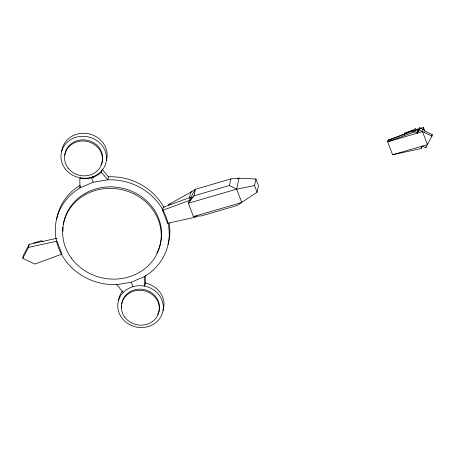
<?xml version="1.0" encoding="UTF-8"?>
<svg xmlns="http://www.w3.org/2000/svg" width="455" height="455" viewBox="0 0 455 455"><rect width="100%" height="100%" fill="white"/><g stroke="black" fill="none" stroke-linecap="round" stroke-linejoin="round"><path stroke-width="0.68" d="M22.75 258.343L28.528 247.395L57.006 241.156L61.931 254.106L34.876 264.071L22.75 258.343L23.398 255.3L29.177 244.346L56.972 238.261M28.528 247.395L29.177 244.346M80.359 186.129L79.966 187.955A57.188 52.2 12 0 0 58.553 247.895A57.188 52.2 12 0 0 116.747 284.608L123.22 292.394A22.875 20.879 12 0 0 128.993 324.256A22.875 20.879 12 0 0 161.906 314.65A22.875 20.879 12 0 0 144.701 286.127L144.548 276.492A57.188 52.2 12 0 0 165.961 216.557A57.188 52.2 12 0 0 107.767 179.844L101.294 172.058L101.681 170.233M101.943 169.015L108.415 176.802L107.767 179.844L93.218 182.193L79.966 187.955L79.813 178.326C87.479 179.759 95.721 177.626 101.294 172.058M145.23 275.514L145.35 283.078L144.701 286.127C137.035 284.693 128.799 286.826 123.22 292.394M196.628 215.841L195.986 217.058L167.514 223.297L162.583 210.346L163.231 207.304L190.287 197.333L191.566 197.936M168.64 205.706L168.919 204.386L190.673 192.277L195.383 189.257L230.827 178.912L239.006 178.172L255.92 179.003L258.463 185.674L257.064 192.249L237.044 205.501L201.599 215.846L193.42 216.58L188.342 203.243L188.694 201.599M189.382 198.352L190.673 192.277L191.964 191.902M162.583 210.346L189.644 200.382L190.287 197.333M190.224 199.626L193.984 195.832L229.428 185.492L230.827 178.912M193.42 216.58L241.753 202.481L236.68 189.138L239.006 178.172L237.72 178.548M257.064 192.249L254.527 185.577L255.92 179.003M404.034 134.896L404.438 132.991L412.384 130.676M417.935 130.841L419.567 127.741L424.276 129.965L424.117 130.727L432.25 134.572L431.926 136.09L425.806 147.693L422.376 146.072L421.085 148.518L392.608 154.757L387.683 141.806L414.738 131.842L415.387 128.799L418.099 130.079M414.738 131.842L417.451 133.122L418.338 128.936L416.353 129.516M417.451 133.122L419.083 130.028L419.567 127.741M392.608 154.757L427.438 144.593L422.513 131.643L423.4 127.457L420.238 128.384M421.085 148.518L421.41 146.999M425.806 147.693L426.022 146.675M427.438 144.593L427.654 143.581M419.408 128.503L417.775 131.603L415.062 130.318L388.007 140.288L387.683 141.806L422.513 131.643M431.602 135.795L432.25 134.572M190.543 197.948L195.383 189.257L193.984 195.832L188.342 203.243L236.68 189.138L254.527 185.577M391.311 139.321L388.007 140.288L404.199 134.134L415.387 128.799M411.957 131.802L415.062 130.318M116.747 284.608L131.296 282.254L144.548 276.492M404.199 134.134L406.844 133.361M33.619 242.976L41.678 240.627L43.179 242.026M168.919 204.386L170.25 203.999M419.083 130.028L431.926 136.09M189.644 200.382L190.918 200.985M229.428 185.492L236.68 189.138M423.4 127.457L424.879 131.341M92.695 176.062L93.394 177.916M91.574 177.877L93.218 182.193M131.296 282.254L132.94 286.576M80.495 177.348L80.518 178.718M56.625 219.071A57.188 52.2 12 0 1 80.012 185.282M108.415 176.802A57.188 52.2 12 0 1 163.999 207.742M169.18 222.905A57.188 52.2 12 0 1 167.952 244.591M118.567 300.311A22.875 20.879 12 0 1 122.503 290.927M145.35 283.078A22.875 20.879 12 0 1 162.884 310.754M64.837 155.195A19.03 17.37 12 0 1 88.435 140.544A19.03 17.37 12 0 1 101.061 164.949M61.687 151.538A22.875 20.879 12 0 1 88.31 133.719A22.875 20.879 12 0 1 106.436 160.262M121.656 307.318A19.03 17.37 12 0 1 121.599 306.016M121.707 304.059A19.03 17.37 12 0 1 145.731 289.994A19.03 17.37 12 0 1 157.675 314.672M62.949 231.339A49.493 45.181 12 0 1 63.08 227.136M63.404 224.366A49.493 45.181 12 0 1 126.399 189.269A49.493 45.181 12 0 1 156.776 253.253M65.298 168.964A22.875 20.879 12 0 0 104.559 166.502A22.875 20.879 12 0 0 81.343 136.352A22.875 20.879 12 0 0 65.298 168.964M68.159 168.14A19.03 17.37 12 0 0 100.817 166.092A19.03 17.37 12 0 0 81.502 141.01A19.03 17.37 12 0 0 68.159 168.14M124.693 317.078A19.03 17.37 12 0 0 157.43 315.815A19.03 17.37 12 0 0 138.821 290.301A19.03 17.37 12 0 0 124.693 317.078M71.298 258.059A49.493 45.181 12 0 0 156.452 254.777A49.493 45.181 12 0 0 108.045 188.41A49.493 45.181 12 0 0 71.298 258.059"/></g></svg>
